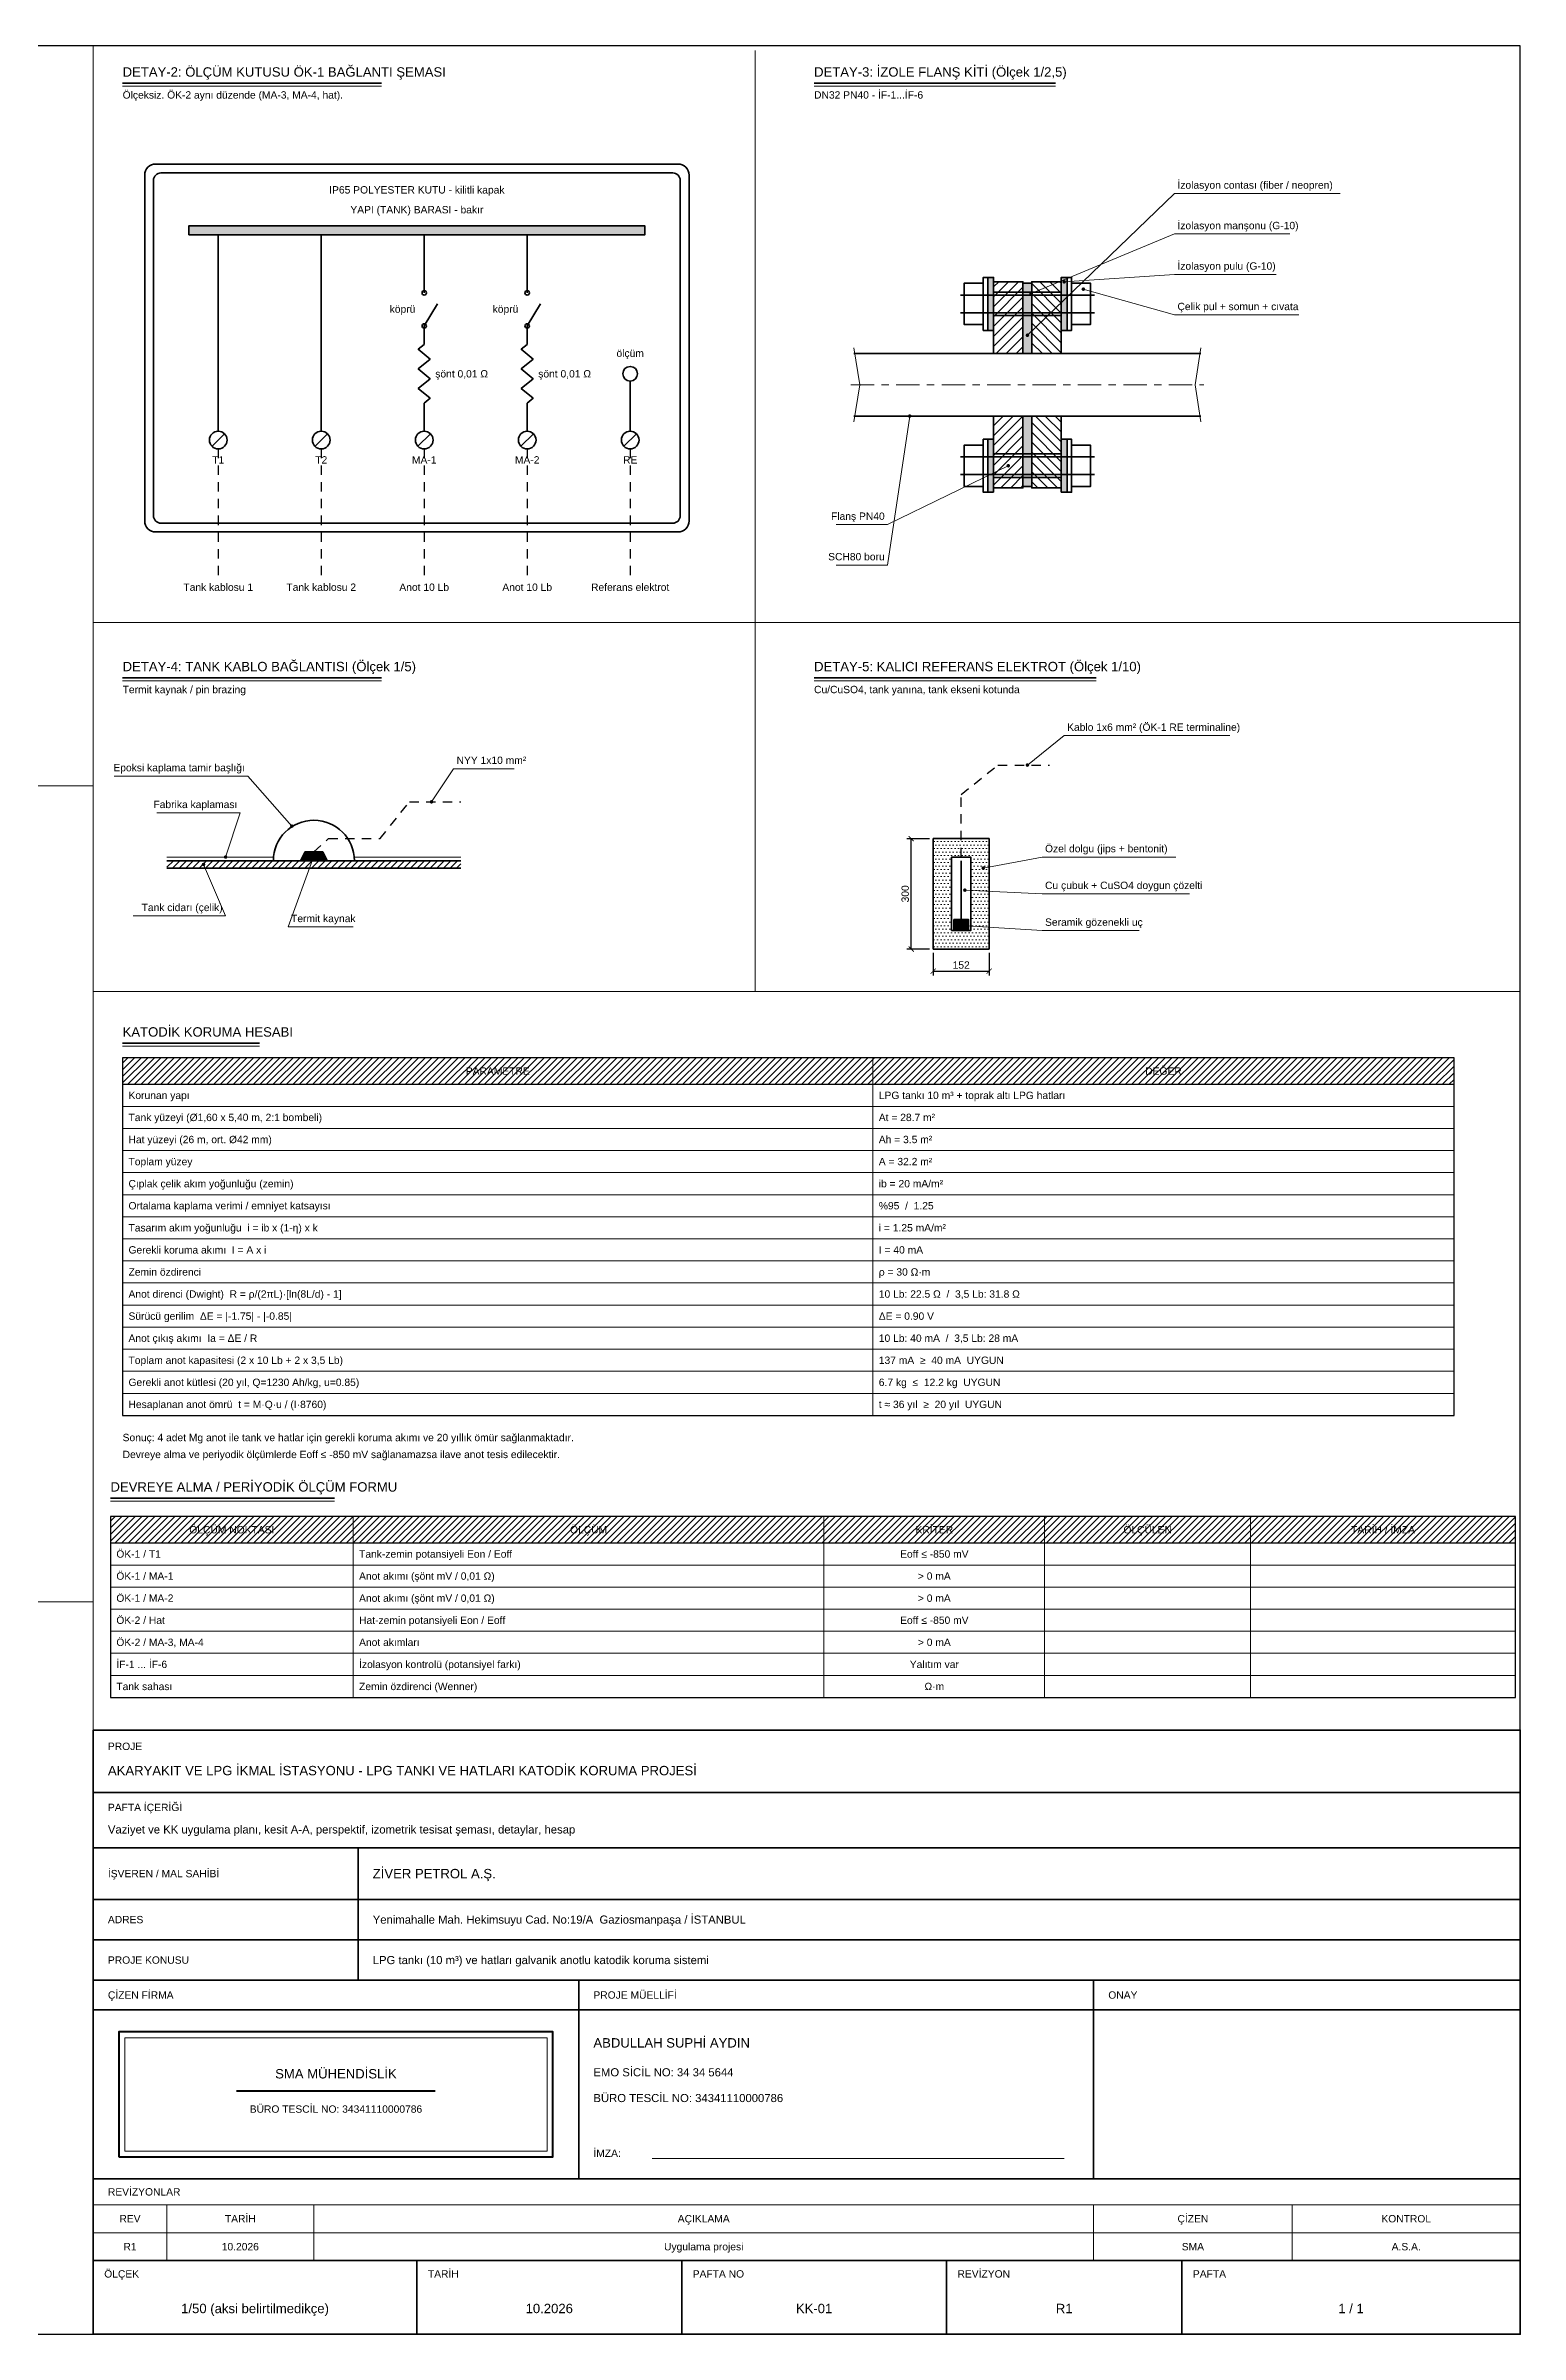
# Model space of a CAD drawing. Header units: metres. Extents: x -12 to 98, y -1 to 30.
# Drawn here: x 77.55 to 97.6, y -0.71 to 30.39 of the extents above; entities that cross this region are included whole.
import ezdxf
from ezdxf.enums import TextEntityAlignment as Align

# ---------------------------------------------------------------- set-up
doc = ezdxf.new("R2010")
doc.units = ezdxf.units.M
doc.header["$LTSCALE"] = 0.2
doc.linetypes.add('CENTER2', pattern=[2.541, 1.587, -0.318, 0.318, -0.318])
doc.linetypes.add('DASHED2', pattern=[0.762, 0.635, -0.127])
for name, color, linetype, lineweight in [('ANTET', 7, 'Continuous', 35), ('ANTET-INCE', 8, 'Continuous', 18), ('ANTET-LOGO', 1, 'Continuous', 50), ('BALON', 7, 'Continuous', 18), ('BASLIK', 7, 'Continuous', 35), ('DETAY', 7, 'Continuous', 35), ('DETAY-INCE', 8, 'Continuous', 18), ('DETAY-TARAMA', 8, 'Continuous', 9), ('EKSEN', 8, 'CENTER2', 13), ('KK-IZOLASYON', 140, 'Continuous', 35), ('KK-KABLO', 5, 'DASHED2', 25), ('KK-OLCUM', 2, 'Continuous', 35), ('OLCU', 8, 'Continuous', 13), ('PAFTA', 7, 'Continuous', 70), ('TABLO', 7, 'Continuous', 25), ('TABLO-INCE', 8, 'Continuous', 13), ('YAZI', 7, 'Continuous', 18)]:
    doc.layers.add(name, color=color, linetype=linetype, lineweight=lineweight)
doc.styles.add('ARIAL', font='arial.ttf')
doc.dimstyles.new('KK10', dxfattribs={"dimtxt": 0.1, "dimasz": 0.07, "dimexe": 0.06, "dimexo": 0.05, "dimgap": 0.03, "dimtad": 1, "dimdec": 0, "dimlfac": 200, "dimtxsty": 'ARIAL', "dimblk": 'ARCHTICK', "dimcen": 2.5, "dimclrd": 8, "dimclre": 8, "dimclrt": 7, "dimazin": 3, "dimtfac": 1, "dimtmove": 0, "dimatfit": 3, "dimarcsym": 0})
pattern_1 = [(45, (0, -6.6172), (-0.06735192, 0.06735192), [])]
pattern_2 = [(135, (0, -6.6172), (-0.06735192, -0.06735192), [])]

# ---------------------------------------------------------------- blocks, each defined once
blk = doc.blocks.new('_ARCHTICK')
at = {"color": 0, "linetype": 'ByBlock', "const_width": 0.15}
blk.add_lwpolyline([(-0.5, -0.5), (0.5, 0.5)], dxfattribs=at)
blk = doc.blocks.new('*D21')
at = {"layer": 'Defpoints', "color": 0, "transparency": 16777216}
for p in [(89.32, 19.615), (89.62, 19.615), (89.62, 18.115)]:
    blk.add_point(p, dxfattribs=at)
at = {"layer": 'OLCU', "color": 8, "lineweight": -2, "transparency": 16777216}
for p, q in [((89.57, 19.615), (89.26, 19.615)), ((89.32, 18.115), (89.32, 19.615)), ((89.57, 18.115), (89.26, 18.115))]:
    blk.add_line(p, q, dxfattribs=at)
at = {"layer": 'OLCU', "color": 8, "lineweight": -2, "transparency": 16777216, "xscale": 0.07, "yscale": 0.07, "zscale": 0.07}
for p, rotation in [((89.32, 19.615), 90), ((89.32, 18.115), 270)]:
    blk.add_blockref('_ARCHTICK', p, dxfattribs=dict(at, rotation=rotation))
at = {"layer": 'OLCU', "color": 7, "transparency": 16777216, "insert": (89.239, 18.865), "char_height": 0.1, "attachment_point": 5, "rotation": 90, "style": 'ARIAL'}
blk.add_mtext('300', dxfattribs=at)
blk = doc.blocks.new('*D22')
at = {"layer": 'Defpoints', "color": 0, "transparency": 16777216}
for p in [(89.62, 18.115), (90.38, 18.115), (90.38, 17.815)]:
    blk.add_point(p, dxfattribs=at)
at = {"layer": 'OLCU', "color": 8, "lineweight": -2, "transparency": 16777216}
for p, q in [((89.62, 18.065), (89.62, 17.755)), ((90.38, 18.065), (90.38, 17.755)), ((89.62, 17.815), (90.38, 17.815))]:
    blk.add_line(p, q, dxfattribs=at)
at = {"layer": 'OLCU', "color": 8, "lineweight": -2, "transparency": 16777216, "xscale": 0.07, "yscale": 0.07, "zscale": 0.07, "rotation": 180}
blk.add_blockref('_ARCHTICK', (89.62, 17.815), dxfattribs=at)
at = {"layer": 'OLCU', "color": 8, "lineweight": -2, "transparency": 16777216, "xscale": 0.07, "yscale": 0.07, "zscale": 0.07}
blk.add_blockref('_ARCHTICK', (90.38, 17.815), dxfattribs=at)
at = {"layer": 'OLCU', "color": 7, "transparency": 16777216, "insert": (90, 17.897), "char_height": 0.1, "attachment_point": 5, "style": 'ARIAL'}
blk.add_mtext('152', dxfattribs=at)

msp = doc.modelspace()

# ---------------------------------------------------------------- hatches: boundary and pattern name
at = {"layer": 'BALON'}
h = msp.add_hatch(color=7, dxfattribs=at)
h.dxf.hatch_style = 1
edge = h.paths.add_edge_path()
edge.add_arc((91.4, 27.1828), 0.025, 0, 360)
h = msp.add_hatch(color=7, dxfattribs=at)
h.dxf.hatch_style = 1
edge = h.paths.add_edge_path()
edge.add_arc((91.66, 27.0828), 0.025, 0, 360)
h = msp.add_hatch(color=7, dxfattribs=at)
h.dxf.hatch_style = 1
edge = h.paths.add_edge_path()
edge.add_arc((90.95, 27.0228), 0.025, 0, 360)
h = msp.add_hatch(color=7, dxfattribs=at)
h.dxf.hatch_style = 1
edge = h.paths.add_edge_path()
edge.add_arc((90.9, 26.4568), 0.025, 0, 360)
h = msp.add_hatch(color=7, dxfattribs=at)
h.dxf.hatch_style = 1
edge = h.paths.add_edge_path()
edge.add_arc((89.3, 25.3588), 0.025, 0, 360)
h = msp.add_hatch(color=7, dxfattribs=at)
h.dxf.hatch_style = 1
edge = h.paths.add_edge_path()
edge.add_arc((90.64, 24.6828), 0.025, 0, 360)
h = msp.add_hatch(color=7, dxfattribs=at)
h.dxf.hatch_style = 1
edge = h.paths.add_edge_path()
edge.add_arc((90.9, 20.6155), 0.025, 0, 360)
h = msp.add_hatch(color=7, dxfattribs=at)
h.dxf.hatch_style = 1
edge = h.paths.add_edge_path()
edge.add_arc((82.8, 20.1155), 0.025, 0, 360)
h = msp.add_hatch(color=7, dxfattribs=at)
h.dxf.hatch_style = 1
edge = h.paths.add_edge_path()
edge.add_arc((80.9, 19.7855), 0.025, 0, 360)
h = msp.add_hatch(color=7, dxfattribs=at)
h.dxf.hatch_style = 1
edge = h.paths.add_edge_path()
edge.add_arc((79.7, 19.2655), 0.025, 0, 360)
h = msp.add_hatch(color=7, dxfattribs=at)
h.dxf.hatch_style = 1
edge = h.paths.add_edge_path()
edge.add_arc((80, 19.3655), 0.025, 0, 360)
h = msp.add_hatch(color=7, dxfattribs=at)
h.dxf.hatch_style = 1
edge = h.paths.add_edge_path()
edge.add_arc((81.2, 19.3755), 0.025, 0, 360)
h = msp.add_hatch(color=7, dxfattribs=at)
h.dxf.hatch_style = 1
edge = h.paths.add_edge_path()
edge.add_arc((90.3, 19.2155), 0.025, 0, 360)
h = msp.add_hatch(color=7, dxfattribs=at)
h.dxf.hatch_style = 1
edge = h.paths.add_edge_path()
edge.add_arc((90.05, 18.9155), 0.025, 0, 360)
h = msp.add_hatch(color=7, dxfattribs=at)
h.dxf.hatch_style = 1
edge = h.paths.add_edge_path()
edge.add_arc((90, 18.4355), 0.025, 0, 360)
at = {"layer": 'DETAY'}
h = msp.add_hatch(color=256, dxfattribs=at)
h.dxf.hatch_style = 1
h.paths.add_polyline_path([(79.5, 27.8228), (85.7, 27.8228), (85.7, 27.9428), (79.5, 27.9428)])
h = msp.add_hatch(color=256, dxfattribs=at)
h.dxf.hatch_style = 1
h.paths.add_polyline_path([(81.02, 19.3155), (81.08, 19.4355), (81.32, 19.4355), (81.38, 19.3155)])
at = {"layer": 'DETAY-TARAMA'}
h = msp.add_hatch(dxfattribs=at)
h.set_pattern_fill('ANSI31', color=256, scale=0.03)
h.set_pattern_definition(pattern_1)
h.paths.add_polyline_path([(90.84, 26.2068), (90.44, 26.2068), (90.44, 27.1828), (90.84, 27.1828)])
h = msp.add_hatch(dxfattribs=at)
h.set_pattern_fill('ANSI31', color=256, scale=0.03, angle=90)
h.set_pattern_definition(pattern_2)
h.paths.add_polyline_path([(90.96, 26.2068), (91.36, 26.2068), (91.36, 27.1828), (90.96, 27.1828)])
h = msp.add_hatch(dxfattribs=at)
h.set_pattern_fill('ANSI31', color=256, scale=0.03)
h.set_pattern_definition(pattern_1)
h.paths.add_polyline_path([(90.84, 25.3588), (90.44, 25.3588), (90.44, 24.3828), (90.84, 24.3828)])
h = msp.add_hatch(dxfattribs=at)
h.set_pattern_fill('ANSI31', color=256, scale=0.03, angle=90)
h.set_pattern_definition(pattern_2)
h.paths.add_polyline_path([(90.96, 25.3588), (91.36, 25.3588), (91.36, 24.3828), (90.96, 24.3828)])
h = msp.add_hatch(dxfattribs=at)
h.set_pattern_fill('DOTS', color=256, scale=0.03)
h.set_pattern_definition([(0, (0, -5.284525), (0.0238125, 0.047625), [0, -0.047625])])
h.paths.add_polyline_path([(89.62, 18.1155), (90.38, 18.1155), (90.38, 19.6155), (89.62, 19.6155)])
h.paths.add_polyline_path([(89.87, 18.3655), (90.13, 18.3655), (90.13, 19.3655), (89.87, 19.3655)])
h = msp.add_hatch(dxfattribs=at)
h.set_pattern_fill('ANSI31', color=256, scale=0.02)
h.set_pattern_definition([(45, (0, -5.284525), (-0.04490128, 0.04490128), [])])
h.paths.add_polyline_path([(79.2, 19.2155), (83.2, 19.2155), (83.2, 19.3155), (79.2, 19.3155)])
at = {"layer": 'KK-IZOLASYON'}
h = msp.add_hatch(color=140, dxfattribs=at)
h.dxf.hatch_style = 1
h.paths.add_polyline_path([(90.44, 26.5228), (90.36, 26.5228), (90.36, 27.2428), (90.44, 27.2428)])
h = msp.add_hatch(color=140, dxfattribs=at)
h.dxf.hatch_style = 1
h.paths.add_polyline_path([(90.84, 26.2068), (90.96, 26.2068), (90.96, 27.1628), (90.84, 27.1628)])
h = msp.add_hatch(color=140, dxfattribs=at)
h.dxf.hatch_style = 1
h.paths.add_polyline_path([(91.36, 26.5228), (91.44, 26.5228), (91.44, 27.2428), (91.36, 27.2428)])
h = msp.add_hatch(color=140, dxfattribs=at)
h.dxf.hatch_style = 1
h.paths.add_polyline_path([(90.84, 25.3588), (90.96, 25.3588), (90.96, 24.4028), (90.84, 24.4028)])
h = msp.add_hatch(color=140, dxfattribs=at)
h.dxf.hatch_style = 1
h.paths.add_polyline_path([(90.44, 24.3228), (90.36, 24.3228), (90.36, 25.0428), (90.44, 25.0428)])
h = msp.add_hatch(color=140, dxfattribs=at)
h.dxf.hatch_style = 1
h.paths.add_polyline_path([(91.36, 24.3228), (91.44, 24.3228), (91.44, 25.0428), (91.36, 25.0428)])
at = {"layer": 'KK-OLCUM'}
h = msp.add_hatch(color=8, dxfattribs=at)
h.dxf.hatch_style = 1
h.paths.add_polyline_path([(89.9, 18.3655), (90.1, 18.3655), (90.1, 18.5155), (89.9, 18.5155)])
at = {"layer": 'TABLO-INCE'}
h = msp.add_hatch(dxfattribs=at)
h.set_pattern_fill('ANSI31', color=256, scale=0.02)
h.set_pattern_definition([(45, (0, -4.11331), (-0.04490128, 0.04490128), [])])
h.paths.add_polyline_path([(78.6, 16.2767), (96.7, 16.2767), (96.7, 16.6367), (78.6, 16.6367)])
h = msp.add_hatch(dxfattribs=at)
h.set_pattern_fill('ANSI31', color=256, scale=0.02)
h.set_pattern_definition([(45, (-0.16534, -2.34643), (-0.04490128, 0.04490128), [])])
h.paths.add_polyline_path([(78.4347, 10.0436), (97.5347, 10.0436), (97.5347, 10.4036), (78.4347, 10.4036)])

# ---------------------------------------------------------------- linework, layer by layer
at = {"layer": 'ANTET'}
msp.add_lwpolyline([(78.2, -0.71), (97.6, -0.71), (97.6, 7.5), (78.2, 7.5)], close=True, dxfattribs=at)
for points in [[(78.2, 6.65), (97.6, 6.65)], [(78.2, 5.9), (97.6, 5.9)], [(81.8, 4.1), (81.8, 5.9)], [(78.2, 5.2), (97.6, 5.2)], [(78.2, 4.65), (97.6, 4.65)], [(78.2, 4.1), (97.6, 4.1)], [(84.8, 1.4), (84.8, 4.1)], [(91.8, 1.4), (91.8, 4.1)], [(78.2, 3.7), (97.6, 3.7)], [(78.2, 1.4), (97.6, 1.4)], [(78.2, 0.29), (97.6, 0.29)], [(82.6, -0.71), (82.6, 0.29)], [(86.2, -0.71), (86.2, 0.29)], [(89.8, -0.71), (89.8, 0.29)], [(93, -0.71), (93, 0.29)]]:
    msp.add_lwpolyline(points, dxfattribs=at)
at = {"layer": 'ANTET-INCE'}
for points in [[(78.2, -0.71), (78.2, 30.3907)], [(87.2, 22.3828), (87.2, 30.3252)], [(87.2, 17.5367), (87.2, 24.8867)], [(78.2, 22.5522), (97.6, 22.5522)], [(58.2, 20.334), (78.2, 20.334)], [(78.2, 17.5367), (97.6, 17.5367)], [(58.2, 9.2448), (78.2, 9.2448)], [(85.8, 1.68), (91.4, 1.68)], [(78.2, 1.05), (97.6, 1.05)], [(79.2, 0.29), (79.2, 1.05)], [(81.2, 0.29), (81.2, 1.05)], [(91.8, 0.29), (91.8, 1.05)], [(94.5, 0.29), (94.5, 1.05)], [(78.2, 0.67), (97.6, 0.67)]]:
    msp.add_lwpolyline(points, dxfattribs=at)
msp.add_lwpolyline([(78.63, 1.78), (84.37, 1.78), (84.37, 3.32), (78.63, 3.32)], close=True, dxfattribs=at)
at = {"layer": 'ANTET-LOGO'}
msp.add_lwpolyline([(78.55, 1.7), (84.45, 1.7), (84.45, 3.4), (78.55, 3.4)], close=True, dxfattribs=at)
msp.add_lwpolyline([(80.15, 2.6), (82.85, 2.6)], dxfattribs=at)
at = {"layer": 'BALON'}
for points in [[(90.9, 26.4568), (92.9, 28.3828), (95.15, 28.3828)], [(90.95, 27.0228), (92.9, 27.8328), (94.468, 27.8328)], [(91.4, 27.1828), (92.9, 27.2828), (94.282, 27.2828)], [(91.66, 27.0828), (92.9, 26.7328), (94.592, 26.7328)], [(89.3, 25.3588), (89, 23.3328), (88.3, 23.3328)], [(90.64, 24.6828), (89, 23.8828), (88.3, 23.8828)], [(90.9, 20.6155), (91.4, 21.0155), (93.65, 21.0155)], [(82.8, 20.1155), (83.1, 20.5655), (83.924, 20.5655)], [(80.9, 19.7855), (80.3, 20.4655), (78.484, 20.4655)], [(80, 19.3655), (80.2, 19.9655), (79.066, 19.9655)], [(81.2, 19.3755), (80.85, 18.4155), (81.736, 18.4155)], [(90.3, 19.2155), (91.1, 19.3655), (92.916, 19.3655)], [(79.7, 19.2655), (80, 18.5655), (78.742, 18.5655)], [(90.05, 18.9155), (91.1, 18.8655), (93.102, 18.8655)], [(90, 18.4355), (91.1, 18.3655), (92.42, 18.3655)]]:
    msp.add_lwpolyline(points, dxfattribs=at)
at = {"layer": 'BASLIK'}
for points in [[(78.6, 29.8828), (82.1201, 29.8828)], [(88, 29.8828), (91.2829, 29.8828)], [(78.6, 21.8022), (82.1201, 21.8022)], [(88, 21.8022), (91.8363, 21.8022)], [(78.6, 16.8367), (80.46, 16.8367)], [(78.4347, 10.6536), (81.4805, 10.6536)]]:
    msp.add_lwpolyline(points, dxfattribs=at)
at = {"layer": 'DETAY'}
for points in [[(79.5, 27.8228), (85.7, 27.8228), (85.7, 27.9428), (79.5, 27.9428)], [(90.3, 26.6028), (90.04, 26.6028), (90.04, 27.1628), (90.3, 27.1628)], [(90.36, 26.5228), (90.3, 26.5228), (90.3, 27.2428), (90.36, 27.2428)], [(90.84, 26.2068), (90.44, 26.2068), (90.44, 27.1828), (90.84, 27.1828)], [(90.96, 26.2068), (91.36, 26.2068), (91.36, 27.1828), (90.96, 27.1828)], [(91.44, 26.5228), (91.5, 26.5228), (91.5, 27.2428), (91.44, 27.2428)], [(91.5, 26.6028), (91.76, 26.6028), (91.76, 27.1628), (91.5, 27.1628)], [(90.84, 25.3588), (90.44, 25.3588), (90.44, 24.3828), (90.84, 24.3828)], [(90.96, 25.3588), (91.36, 25.3588), (91.36, 24.3828), (90.96, 24.3828)], [(90.3, 24.4028), (90.04, 24.4028), (90.04, 24.9628), (90.3, 24.9628)], [(90.36, 24.3228), (90.3, 24.3228), (90.3, 25.0428), (90.36, 25.0428)], [(91.44, 24.3228), (91.5, 24.3228), (91.5, 25.0428), (91.44, 25.0428)], [(91.5, 24.4028), (91.76, 24.4028), (91.76, 24.9628), (91.5, 24.9628)], [(89.62, 18.1155), (90.38, 18.1155), (90.38, 19.6155), (89.62, 19.6155)], [(81.02, 19.3155), (81.08, 19.4355), (81.32, 19.4355), (81.38, 19.3155)]]:
    msp.add_lwpolyline(points, close=True, dxfattribs=at)
for points in [[(79.9, 25.1528), (79.9, 27.8228)], [(81.3, 25.1528), (81.3, 27.8228)], [(82.7, 27.0328), (82.7, 27.8228)], [(84.1, 27.0328), (84.1, 27.8228)], [(82.7, 26.5828), (82.88, 26.8828)], [(84.1, 26.5828), (84.28, 26.8828)], [(89.99, 27.0028), (91.81, 27.0028)], [(89.99, 26.7628), (91.81, 26.7628)], [(82.7, 26.3328), (82.7, 26.5828)], [(84.1, 26.3328), (84.1, 26.5828)], [(82.7, 25.5328), (82.78, 25.5995), (82.62, 25.7328), (82.78, 25.8661), (82.62, 25.9995), (82.78, 26.1328), (82.62, 26.2661), (82.7, 26.3328)], [(84.1, 25.5328), (84.18, 25.5995), (84.02, 25.7328), (84.18, 25.8661), (84.02, 25.9995), (84.18, 26.1328), (84.02, 26.2661), (84.1, 26.3328)], [(90.44, 26.2068), (88.54, 26.2068)], [(91.36, 26.2068), (93.26, 26.2068)], [(85.5, 25.1528), (85.5, 25.8328)], [(82.7, 25.1528), (82.7, 25.5328)], [(84.1, 25.1528), (84.1, 25.5328)], [(90.44, 25.3588), (88.54, 25.3588)], [(91.36, 25.3588), (93.26, 25.3588)], [(79.82, 24.9528), (79.98, 25.1128)], [(81.22, 24.9528), (81.38, 25.1128)], [(82.62, 24.9528), (82.78, 25.1128)], [(84.02, 24.9528), (84.18, 25.1128)], [(85.42, 24.9528), (85.58, 25.1128)], [(89.99, 24.8028), (91.81, 24.8028)], [(89.99, 24.5628), (91.81, 24.5628)], [(79.2, 19.3155), (83.2, 19.3155)], [(90, 18.5155), (90, 19.3155)], [(79.2, 19.2155), (83.2, 19.2155)]]:
    msp.add_lwpolyline(points, dxfattribs=at)
for centre, radius in [((82.7, 27.0328), 0.03), ((84.1, 27.0328), 0.03), ((82.7, 26.5828), 0.03), ((84.1, 26.5828), 0.03), ((85.5, 25.9328), 0.1), ((79.9, 25.0328), 0.12), ((81.3, 25.0328), 0.12), ((82.7, 25.0328), 0.12), ((84.1, 25.0328), 0.12), ((85.5, 25.0328), 0.12)]:
    msp.add_circle(centre, radius, dxfattribs=at)
msp.add_arc((81.2, 19.3155), 0.55, 0, 180, dxfattribs=at)
at = {"layer": 'DETAY-INCE'}
for points in [[(88.54, 26.2868), (88.62, 25.7828), (88.54, 25.2788)], [(93.26, 26.2868), (93.18, 25.7828), (93.26, 25.2788)], [(79.2, 19.3655), (80.65, 19.3655)], [(81.75, 19.3655), (83.2, 19.3655)]]:
    msp.add_lwpolyline(points, dxfattribs=at)
at = {"layer": 'EKSEN'}
msp.add_lwpolyline([(88.5, 25.7828), (93.3, 25.7828)], dxfattribs=at)
at = {"layer": 'KK-IZOLASYON'}
for points in [[(90.44, 26.5228), (90.36, 26.5228), (90.36, 27.2428), (90.44, 27.2428)], [(90.84, 26.2068), (90.96, 26.2068), (90.96, 27.1628), (90.84, 27.1628)], [(91.36, 26.5228), (91.44, 26.5228), (91.44, 27.2428), (91.36, 27.2428)], [(90.44, 26.7228), (91.36, 26.7228), (91.36, 27.0428), (90.44, 27.0428)], [(90.84, 25.3588), (90.96, 25.3588), (90.96, 24.4028), (90.84, 24.4028)], [(90.44, 24.3228), (90.36, 24.3228), (90.36, 25.0428), (90.44, 25.0428)], [(91.36, 24.3228), (91.44, 24.3228), (91.44, 25.0428), (91.36, 25.0428)], [(90.44, 24.5228), (91.36, 24.5228), (91.36, 24.8428), (90.44, 24.8428)]]:
    msp.add_lwpolyline(points, close=True, dxfattribs=at)
at = {"layer": 'KK-KABLO'}
for points in [[(79.9, 24.9128), (79.9, 23.1828)], [(81.3, 24.9128), (81.3, 23.1828)], [(82.7, 24.9128), (82.7, 23.1828)], [(84.1, 24.9128), (84.1, 23.1828)], [(85.5, 24.9128), (85.5, 23.1828)], [(90, 19.3655), (90, 20.2155), (90.5, 20.6155), (91.2, 20.6155)], [(81.2, 19.4355), (81.4, 19.6155), (82.1, 19.6155), (82.5, 20.1155), (83.2, 20.1155)]]:
    msp.add_lwpolyline(points, dxfattribs=at)
at = {"layer": 'KK-OLCUM'}
for points in [[(79.05, 23.7828), (86.15, 23.7828, 0.4142136), (86.3, 23.9328), (86.3, 28.6328, 0.4142136), (86.15, 28.7828), (79.05, 28.7828, 0.4142136), (78.9, 28.6328), (78.9, 23.9328, 0.4142136)], [(79.12, 23.9028), (86.08, 23.9028, 0.4142136), (86.18, 24.0028), (86.18, 28.5628, 0.4142136), (86.08, 28.6628), (79.12, 28.6628, 0.4142136), (79.02, 28.5628), (79.02, 24.0028, 0.4142136)]]:
    msp.add_lwpolyline(points, format="xyb", close=True, dxfattribs=at)
for points in [[(89.87, 18.3655), (90.13, 18.3655), (90.13, 19.3655), (89.87, 19.3655)], [(89.9, 18.3655), (90.1, 18.3655), (90.1, 18.5155), (89.9, 18.5155)]]:
    msp.add_lwpolyline(points, close=True, dxfattribs=at)
at = {"layer": 'PAFTA', "lineweight": 25}
msp.add_lwpolyline([(-12.26, -0.71), (97.6, -0.71), (97.6, 30.3907), (-12.26, 30.3907)], close=True, dxfattribs=at)
at = {"layer": 'TABLO'}
for points in [[(78.6, 16.2767), (96.7, 16.2767), (96.7, 16.6367), (78.6, 16.6367)], [(78.6, 11.7767), (96.7, 11.7767), (96.7, 16.6367), (78.6, 16.6367)], [(78.4347, 10.0436), (97.5347, 10.0436), (97.5347, 10.4036), (78.4347, 10.4036)], [(78.4347, 7.9436), (97.5347, 7.9436), (97.5347, 10.4036), (78.4347, 10.4036)]]:
    msp.add_lwpolyline(points, close=True, dxfattribs=at)
at = {"layer": 'TABLO-INCE'}
for points in [[(88.8, 11.7767), (88.8, 16.6367)], [(78.6, 15.9767), (96.7, 15.9767)], [(78.6, 15.6767), (96.7, 15.6767)], [(78.6, 15.3767), (96.7, 15.3767)], [(78.6, 15.0767), (96.7, 15.0767)], [(78.6, 14.7767), (96.7, 14.7767)], [(78.6, 14.4767), (96.7, 14.4767)], [(78.6, 14.1767), (96.7, 14.1767)], [(78.6, 13.8767), (96.7, 13.8767)], [(78.6, 13.5767), (96.7, 13.5767)], [(78.6, 13.2767), (96.7, 13.2767)], [(78.6, 12.9767), (96.7, 12.9767)], [(78.6, 12.6767), (96.7, 12.6767)], [(78.6, 12.3767), (96.7, 12.3767)], [(78.6, 12.0767), (96.7, 12.0767)], [(78.6, 11.7767), (96.7, 11.7767)], [(81.7347, 7.9436), (81.7347, 10.4036)], [(88.1347, 7.9436), (88.1347, 10.4036)], [(91.1347, 7.9436), (91.1347, 10.4036)], [(93.9347, 7.9436), (93.9347, 10.4036)], [(78.4347, 9.7436), (97.5347, 9.7436)], [(78.4347, 9.4436), (97.5347, 9.4436)], [(78.4347, 9.1436), (97.5347, 9.1436)], [(78.4347, 8.8436), (97.5347, 8.8436)], [(78.4347, 8.5436), (97.5347, 8.5436)], [(78.4347, 8.2436), (97.5347, 8.2436)], [(78.4347, 7.9436), (97.5347, 7.9436)]]:
    msp.add_lwpolyline(points, dxfattribs=at)
at = {"layer": 'YAZI'}
for points in [[(78.6, 29.8428), (82.1201, 29.8428)], [(88, 29.8428), (91.2829, 29.8428)], [(78.6, 21.7622), (82.1201, 21.7622)], [(88, 21.7622), (91.8363, 21.7622)], [(78.6, 16.7967), (80.46, 16.7967)], [(78.4347, 10.6136), (81.4805, 10.6136)]]:
    msp.add_lwpolyline(points, dxfattribs=at)

# ---------------------------------------------------------------- texts
at = {"layer": 'BASLIK', "style": 'ARIAL'}
for s, p in [('DETAY-2: ÖLÇÜM KUTUSU ÖK-1 BAĞLANTI ŞEMASI', (78.6, 29.9328)), ('DETAY-3: İZOLE FLANŞ KİTİ (Ölçek 1/2,5)', (88, 29.9328)), ('DETAY-4: TANK KABLO BAĞLANTISI (Ölçek 1/5)', (78.6, 21.8522)), ('DETAY-5: KALICI REFERANS ELEKTROT (Ölçek 1/10)', (88, 21.8522)), ('KATODİK KORUMA HESABI', (78.6, 16.8867)), ('DEVREYE ALMA / PERİYODİK ÖLÇÜM FORMU', (78.4347, 10.7036))]:
    msp.add_text(s, height=0.1275, dxfattribs=at).set_placement(p, align=Align.BOTTOM_LEFT)
at = {"layer": 'YAZI', "style": 'ARIAL'}
for s, p in [('Ölçeksiz. ÖK-2 aynı düzende (MA-3, MA-4, hat).', (78.6, 29.7728)), ('DN32 PN40 - İF-1...İF-6', (88, 29.7728)), ('Termit kaynak / pin brazing', (78.6, 21.6922)), ('Cu/CuSO4, tank yanına, tank ekseni kotunda', (88, 21.6922))]:
    msp.add_text(s, height=0.1, dxfattribs=at).set_placement(p, align=Align.TOP_LEFT)
at = {"layer": 'YAZI', "color": 2, "style": 'ARIAL'}
msp.add_text('IP65 POLYESTER KUTU - kilitli kapak', height=0.1, dxfattribs=at).set_placement((82.6, 28.4328), align=Align.MIDDLE_CENTER)
at = {"layer": 'YAZI', "style": 'ARIAL'}
for s, p in [('İzolasyon contası (fiber / neopren)', (92.94, 28.4178)), ('İzolasyon manşonu (G-10)', (92.94, 27.8678)), ('İzolasyon pulu (G-10)', (92.94, 27.3178)), ('Çelik pul + somun + cıvata', (92.94, 26.7678)), ('Kablo 1x6 mm² (ÖK-1 RE terminaline)', (91.44, 21.0505)), ('NYY 1x10 mm²', (83.14, 20.6005)), ('Özel dolgu (jips + bentonit)', (91.14, 19.4005)), ('Cu çubuk + CuSO4 doygun çözelti', (91.14, 18.9005)), ('Termit kaynak', (80.89, 18.4505)), ('Seramik gözenekli uç', (91.14, 18.4005))]:
    msp.add_text(s, height=0.1, dxfattribs=at).set_placement(p, align=Align.BOTTOM_LEFT)
for s, p in [('YAPI (TANK) BARASI - bakır', (82.6, 28.0828)), ('ölçüm', (85.5, 26.1328))]:
    msp.add_text(s, height=0.1, dxfattribs=at).set_placement(p, align=Align.BOTTOM_CENTER)
for p in [(82.58, 26.8128), (83.98, 26.8128)]:
    msp.add_text('köprü', height=0.1, dxfattribs=at).set_placement(p, align=Align.MIDDLE_RIGHT)
for s, height, p in [('şönt 0,01 Ω', 0.1, (82.85, 25.9328)), ('şönt 0,01 Ω', 0.1, (84.25, 25.9328)), ('Korunan yapı', 0.1, (78.68, 16.1267)), ('LPG tankı 10 m³ + toprak altı LPG hatları', 0.1, (88.88, 16.1267)), ('Tank yüzeyi (Ø1,60 x 5,40 m, 2:1 bombeli)', 0.1, (78.68, 15.8267)), ('At = 28.7 m²', 0.1, (88.88, 15.8267)), ('Hat yüzeyi (26 m, ort. Ø42 mm)', 0.1, (78.68, 15.5267)), ('Ah = 3.5 m²', 0.1, (88.88, 15.5267)), ('Toplam yüzey', 0.1, (78.68, 15.2267)), ('A = 32.2 m²', 0.1, (88.88, 15.2267)), ('Çıplak çelik akım yoğunluğu (zemin)', 0.1, (78.68, 14.9267)), ('ib = 20 mA/m²', 0.1, (88.88, 14.9267)), ('Ortalama kaplama verimi / emniyet katsayısı', 0.1, (78.68, 14.6267)), ('%95  /  1.25', 0.1, (88.88, 14.6267)), ('Tasarım akım yoğunluğu  i = ib x (1-η) x k', 0.1, (78.68, 14.3267)), ('i = 1.25 mA/m²', 0.1, (88.88, 14.3267)), ('Gerekli koruma akımı  I = A x i', 0.1, (78.68, 14.0267)), ('I = 40 mA', 0.1, (88.88, 14.0267)), ('Zemin özdirenci', 0.1, (78.68, 13.7267)), ('ρ = 30 Ω·m', 0.1, (88.88, 13.7267)), ('Anot direnci (Dwight)  R = ρ/(2πL)·[ln(8L/d) - 1]', 0.1, (78.68, 13.4267)), ('10 Lb: 22.5 Ω  /  3,5 Lb: 31.8 Ω', 0.1, (88.88, 13.4267)), ('Sürücü gerilim  ΔE = |-1.75| - |-0.85|', 0.1, (78.68, 13.1267)), ('ΔE = 0.90 V', 0.1, (88.88, 13.1267)), ('Anot çıkış akımı  Ia = ΔE / R', 0.1, (78.68, 12.8267)), ('10 Lb: 40 mA  /  3,5 Lb: 28 mA', 0.1, (88.88, 12.8267)), ('ÖK-1 / T1', 0.1, (78.5147, 9.8936)), ('ÖK-1 / MA-1', 0.1, (78.5147, 9.5936)), ('Anot akımı (şönt mV / 0,01 Ω)', 0.1, (81.8147, 9.5936)), ('Tank-zemin potansiyeli Eon / Eoff', 0.1, (81.8147, 9.8936)), ('ÖK-1 / MA-2', 0.1, (78.5147, 9.2936)), ('Anot akımı (şönt mV / 0,01 Ω)', 0.1, (81.8147, 9.2936)), ('ÖK-2 / Hat', 0.1, (78.5147, 8.9936)), ('Hat-zemin potansiyeli Eon / Eoff', 0.1, (81.8147, 8.9936)), ('ÖK-2 / MA-3, MA-4', 0.1, (78.5147, 8.6936)), ('Anot akımları', 0.1, (81.8147, 8.6936)), ('İF-1 ... İF-6', 0.1, (78.5147, 8.3936)), ('İzolasyon kontrolü (potansiyel farkı)', 0.1, (81.8147, 8.3936)), ('Tank sahası', 0.1, (78.5147, 8.0936)), ('Zemin özdirenci (Wenner)', 0.1, (81.8147, 8.0936)), ('AKARYAKIT VE LPG İKMAL İSTASYONU - LPG TANKI VE HATLARI KATODİK KORUMA PROJESİ', 0.1275, (78.4, 6.95)), ('Vaziyet ve KK uygulama planı, kesit A-A, perspektif, izometrik tesisat şeması, detaylar, hesap', 0.11, (78.4, 6.15)), ('ZİVER PETROL A.Ş.', 0.1275, (82, 5.55)), ('Yenimahalle Mah. Hekimsuyu Cad. No:19/A  Gaziosmanpaşa / İSTANBUL', 0.11, (82, 4.925)), ('LPG tankı (10 m³) ve hatları galvanik anotlu katodik koruma sistemi', 0.11, (82, 4.375)), ('ABDULLAH SUPHİ AYDIN', 0.1275, (85, 3.25)), ('EMO SİCİL NO: 34 34 5644', 0.11, (85, 2.85)), ('BÜRO TESCİL NO: 34341110000786', 0.11, (85, 2.5))]:
    msp.add_text(s, height=height, dxfattribs=at).set_placement(p, align=Align.MIDDLE_LEFT)
for s, p in [('T1', (79.9, 24.8128)), ('T2', (81.3, 24.8128)), ('MA-1', (82.7, 24.8128)), ('MA-2', (84.1, 24.8128)), ('RE', (85.5, 24.8128))]:
    msp.add_text(s, height=0.1, dxfattribs=at).set_placement(p, align=Align.TOP_CENTER)
for s, p in [('Flanş PN40', (88.96, 23.9178)), ('SCH80 boru', (88.96, 23.3678)), ('Epoksi kaplama tamir başlığı', (80.26, 20.5005)), ('Fabrika kaplaması', (80.16, 20.0005)), ('Tank cidarı (çelik)', (79.96, 18.6005))]:
    msp.add_text(s, height=0.1, dxfattribs=at).set_placement(p, align=Align.BOTTOM_RIGHT)
at = {"layer": 'YAZI', "color": 8, "style": 'ARIAL'}
for s, p in [('Tank kablosu 1', (79.9, 23.0828)), ('Tank kablosu 2', (81.3, 23.0828)), ('Anot 10 Lb', (82.7, 23.0828)), ('Anot 10 Lb', (84.1, 23.0828)), ('Referans elektrot', (85.5, 23.0828))]:
    msp.add_text(s, height=0.1, dxfattribs=at).set_placement(p, align=Align.TOP_CENTER)
at = {"layer": 'YAZI', "style": 'ARIAL'}
for s, height, p in [('PARAMETRE', 0.1, (83.7, 16.4567)), ('DEĞER', 0.1, (92.75, 16.4567)), ('ÖLÇÜM NOKTASI', 0.1, (80.0847, 10.2236)), ('ÖLÇÜM', 0.1, (84.9347, 10.2236)), ('KRİTER', 0.1, (89.6347, 10.2236)), ('ÖLÇÜLEN', 0.1, (92.5347, 10.2236)), ('TARİH / İMZA', 0.1, (95.7347, 10.2236)), ('Eoff ≤ -850 mV', 0.1, (89.6347, 9.8936)), ('> 0 mA', 0.1, (89.6347, 9.5936)), ('> 0 mA', 0.1, (89.6347, 9.2936)), ('Eoff ≤ -850 mV', 0.1, (89.6347, 8.9936)), ('> 0 mA', 0.1, (89.6347, 8.6936)), ('Yalıtım var', 0.1, (89.6347, 8.3936)), ('Ω·m', 0.1, (89.6347, 8.0936)), ('SMA MÜHENDİSLİK', 0.1275, (81.5, 2.83)), ('BÜRO TESCİL NO: 34341110000786', 0.1, (81.5, 2.35)), ('R1', 0.1, (78.7, 0.48)), ('10.2026', 0.1, (80.2, 0.48)), ('Uygulama projesi', 0.1, (86.5, 0.48)), ('SMA', 0.1, (93.15, 0.48)), ('A.S.A.', 0.1, (96.05, 0.48)), ('1/50 (aksi belirtilmedikçe)', 0.1275, (80.4, -0.36)), ('10.2026', 0.1275, (84.4, -0.36)), ('KK-01', 0.1275, (88, -0.36)), ('R1', 0.1275, (91.4, -0.36)), ('1 / 1', 0.1275, (95.3, -0.36))]:
    msp.add_text(s, height=height, dxfattribs=at).set_placement(p, align=Align.MIDDLE_CENTER)
at = {"layer": 'YAZI', "color": 30, "style": 'ARIAL'}
for s, p in [('Toplam anot kapasitesi (2 x 10 Lb + 2 x 3,5 Lb)', (78.68, 12.5267)), ('137 mA  ≥  40 mA  UYGUN', (88.88, 12.5267)), ('Gerekli anot kütlesi (20 yıl, Q=1230 Ah/kg, u=0.85)', (78.68, 12.2267)), ('6.7 kg  ≤  12.2 kg  UYGUN', (88.88, 12.2267)), ('Hesaplanan anot ömrü  t = M·Q·u / (I·8760)', (78.68, 11.9267)), ('t ≈ 36 yıl  ≥  20 yıl  UYGUN', (88.88, 11.9267))]:
    msp.add_text(s, height=0.1, dxfattribs=at).set_placement(p, align=Align.MIDDLE_LEFT)
at = {"layer": 'YAZI', "color": 3, "style": 'ARIAL'}
for s, p in [('Sonuç: 4 adet Mg anot ile tank ve hatlar için gerekli koruma akımı ve 20 yıllık ömür sağlanmaktadır.', (78.6, 11.5267)), ('Devreye alma ve periyodik ölçümlerde Eoff ≤ -850 mV sağlanamazsa ilave anot tesis edilecektir.', (78.6, 11.2967))]:
    msp.add_text(s, height=0.1, dxfattribs=at).set_placement(p, align=Align.TOP_LEFT)
at = {"layer": 'YAZI', "color": 8, "style": 'ARIAL'}
for s, p in [('PROJE', (78.4, 7.28)), ('PAFTA İÇERİĞİ', (78.4, 6.45)), ('İŞVEREN / MAL SAHİBİ', (78.4, 5.55)), ('ADRES', (78.4, 4.925)), ('PROJE KONUSU', (78.4, 4.375)), ('ÇİZEN FİRMA', (78.4, 3.9)), ('PROJE MÜELLİFİ', (85, 3.9)), ('ONAY', (92, 3.9)), ('İMZA:', (85, 1.75)), ('REVİZYONLAR', (78.4, 1.225)), ('ÖLÇEK', (78.35, 0.11)), ('TARİH', (82.75, 0.11)), ('PAFTA NO', (86.35, 0.11)), ('REVİZYON', (89.95, 0.11)), ('PAFTA', (93.15, 0.11))]:
    msp.add_text(s, height=0.1, dxfattribs=at).set_placement(p, align=Align.MIDDLE_LEFT)
for s, p in [('TARİH', (80.2, 0.86)), ('ÇİZEN', (93.15, 0.86)), ('REV', (78.7, 0.86)), ('AÇIKLAMA', (86.5, 0.86)), ('KONTROL', (96.05, 0.86))]:
    msp.add_text(s, height=0.1, dxfattribs=at).set_placement(p, align=Align.MIDDLE_CENTER)

# ---------------------------------------------------------------- dimensions: what is measured, and where the dimension line sits
at = {"layer": 'OLCU'}
dim = msp.add_linear_dim(base=(89.32, 19.6155), p1=(89.62, 18.1155), p2=(89.62, 19.6155), angle=90, dimstyle='KK10', dxfattribs=at)
dim.commit()
dim.dimension.update_dxf_attribs({"geometry": '*D21', "text_midpoint": (89.2389, 18.8655)})
dim = msp.add_linear_dim(base=(90.38, 17.8155), p1=(89.62, 18.1155), p2=(90.38, 18.1155), dimstyle='KK10', dxfattribs=at)
dim.commit()
dim.dimension.update_dxf_attribs({"geometry": '*D22', "text_midpoint": (90, 17.8965)})

doc.saveas('drawing.dxf')
